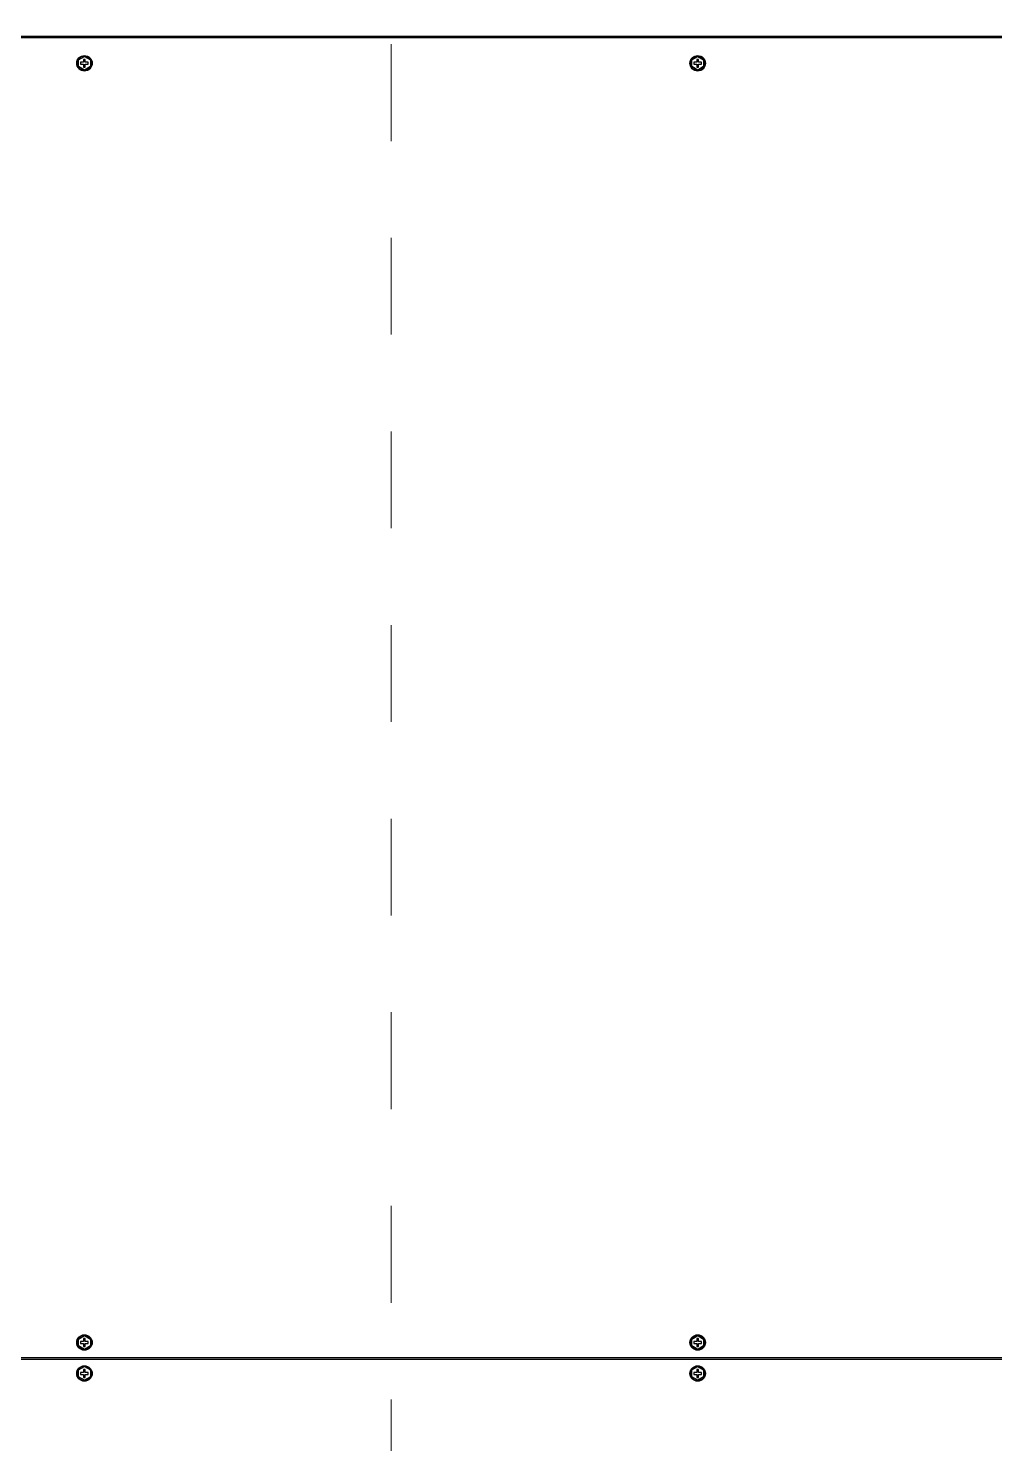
# Model space of a CAD drawing. Extents: x 61367 to 140945, y -1257 to 25588.
# Drawn here: x 82482 to 83231, y 19341 to 20437 of the extents above; entities that cross this region are included whole.
import ezdxf

# ---------------------------------------------------------------- set-up
doc = ezdxf.new("R2010")
doc.units = 0
doc.header["$MEASUREMENT"] = 0
doc.linetypes.add('EB_DASH', pattern=[6, 3, -3])
doc.layers.get('0').update_dxf_attribs({"linetype": 'CONTINUOUS'})
for name, color, linetype in [('2401-00300-M6-16HWMC_0', 7, 'CONTINUOUS'), ('4212-73754_1_0', 7, 'CONTINUOUS'), ('4212-73755_1_0', 7, 'CONTINUOUS'), ('4212-98011_2_2_0', 7, 'CONTINUOUS')]:
    doc.layers.add(name, color=color, linetype=linetype)
doc.layers.add('THICK', color=7, linetype='CONTINUOUS', lineweight=0)

# ---------------------------------------------------------------- blocks, each defined once
blk = doc.blocks.new('RYTYHTR')
at = {"layer": '2401-00300-M6-16HWMC_0', "color": 7, "linetype": 'Continuous'}
for p, q in [((-35327, -67530.5), (-35322.4, -67527.8)), ((-35327, -67535.8), (-35327, -67530.5)), ((-35325.4, -67528.7), (-35324.9, -67529.2)), ((-35325.4, -67532.4), (-35325.4, -67533.9)), ((-35323.2, -67532.4), (-35325.4, -67532.4)), ((-35324, -67528.7), (-35324.5, -67528.2)), ((-35323.2, -67530.2), (-35323.2, -67532.4)), ((-35321.7, -67530.2), (-35323.2, -67530.2)), ((-35322.4, -67527.8), (-35317.8, -67530.5)), ((-35321.7, -67532.4), (-35321.7, -67530.2)), ((-35319.4, -67532.4), (-35321.7, -67532.4)), ((-35319.4, -67533.9), (-35319.4, -67532.4)), ((-35317.8, -67530.5), (-35317.8, -67535.8)), ((-34852, -67530.5), (-34847.4, -67527.8)), ((-34852, -67535.8), (-34852, -67530.5)), ((-34850.4, -67528.7), (-34849.9, -67529.2)), ((-34850.4, -67532.4), (-34850.4, -67533.9)), ((-34848.2, -67532.4), (-34850.4, -67532.4)), ((-34849, -67528.7), (-34849.5, -67528.2)), ((-34848.2, -67530.2), (-34848.2, -67532.4)), ((-34846.7, -67530.2), (-34848.2, -67530.2)), ((-34847.4, -67527.8), (-34842.8, -67530.5)), ((-34846.7, -67532.4), (-34846.7, -67530.2)), ((-34844.4, -67532.4), (-34846.7, -67532.4)), ((-34844.4, -67533.9), (-34844.4, -67532.4)), ((-34842.8, -67530.5), (-34842.8, -67535.8)), ((-35322.4, -67538.5), (-35327, -67535.8)), ((-35325.4, -67533.9), (-35323.2, -67533.9)), ((-35323.2, -67533.9), (-35323.2, -67536.2)), ((-35323.2, -67536.2), (-35321.7, -67536.2)), ((-35317.8, -67535.8), (-35322.4, -67538.5)), ((-35321.7, -67536.2), (-35321.7, -67533.9)), ((-35321.7, -67533.9), (-35319.4, -67533.9)), ((-34847.4, -67538.5), (-34852, -67535.8)), ((-34850.4, -67533.9), (-34848.2, -67533.9)), ((-34848.2, -67533.9), (-34848.2, -67536.2)), ((-34848.2, -67536.2), (-34846.7, -67536.2)), ((-34842.8, -67535.8), (-34847.4, -67538.5)), ((-34846.7, -67536.2), (-34846.7, -67533.9)), ((-34846.7, -67533.9), (-34844.4, -67533.9)), ((-35327, -68521.5), (-35322.4, -68518.8)), ((-35325.4, -68519.7), (-35324.9, -68520.2)), ((-35324, -68519.7), (-35324.5, -68519.2)), ((-35322.4, -68518.8), (-35317.8, -68521.5)), ((-34852, -68521.5), (-34847.4, -68518.8)), ((-34850.4, -68519.7), (-34849.9, -68520.2)), ((-34849, -68519.7), (-34849.5, -68519.2)), ((-34847.4, -68518.8), (-34842.8, -68521.5)), ((-35327, -68526.8), (-35327, -68521.5)), ((-35322.4, -68529.5), (-35327, -68526.8)), ((-35325.4, -68523.4), (-35325.4, -68524.9)), ((-35323.2, -68523.4), (-35325.4, -68523.4)), ((-35325.4, -68524.9), (-35323.2, -68524.9)), ((-35323.2, -68521.2), (-35323.2, -68523.4)), ((-35321.7, -68521.2), (-35323.2, -68521.2)), ((-35323.2, -68524.9), (-35323.2, -68527.2)), ((-35323.2, -68527.2), (-35321.7, -68527.2)), ((-35317.8, -68526.8), (-35322.4, -68529.5)), ((-35321.7, -68523.4), (-35321.7, -68521.2)), ((-35319.4, -68523.4), (-35321.7, -68523.4)), ((-35321.7, -68527.2), (-35321.7, -68524.9)), ((-35321.7, -68524.9), (-35319.4, -68524.9)), ((-35319.4, -68524.9), (-35319.4, -68523.4)), ((-35317.8, -68521.5), (-35317.8, -68526.8)), ((-34852, -68526.8), (-34852, -68521.5)), ((-34847.4, -68529.5), (-34852, -68526.8)), ((-34848.2, -68523.4), (-34850.4, -68523.4)), ((-34850.4, -68523.4), (-34850.4, -68524.9)), ((-34850.4, -68524.9), (-34848.2, -68524.9)), ((-34846.7, -68521.2), (-34848.2, -68521.2)), ((-34848.2, -68521.2), (-34848.2, -68523.4)), ((-34848.2, -68524.9), (-34848.2, -68527.2)), ((-34848.2, -68527.2), (-34846.7, -68527.2)), ((-34842.8, -68526.8), (-34847.4, -68529.5)), ((-34846.7, -68523.4), (-34846.7, -68521.2)), ((-34844.4, -68523.4), (-34846.7, -68523.4)), ((-34846.7, -68524.9), (-34844.4, -68524.9)), ((-34846.7, -68527.2), (-34846.7, -68524.9)), ((-34844.4, -68524.9), (-34844.4, -68523.4)), ((-34842.8, -68521.5), (-34842.8, -68526.8)), ((-35327, -68545.5), (-35322.4, -68542.8)), ((-35327, -68550.8), (-35327, -68545.5)), ((-35322.4, -68553.5), (-35327, -68550.8)), ((-35325.4, -68543.7), (-35324.9, -68544.2)), ((-35325.4, -68547.4), (-35325.4, -68548.9)), ((-35323.2, -68547.4), (-35325.4, -68547.4)), ((-35325.4, -68548.9), (-35323.2, -68548.9)), ((-35324, -68543.7), (-35324.5, -68543.2)), ((-35323.2, -68545.2), (-35323.2, -68547.4)), ((-35321.7, -68545.2), (-35323.2, -68545.2)), ((-35323.2, -68548.9), (-35323.2, -68551.2)), ((-35323.2, -68551.2), (-35321.7, -68551.2)), ((-35322.4, -68542.8), (-35317.8, -68545.5)), ((-35317.8, -68550.8), (-35322.4, -68553.5)), ((-35321.7, -68547.4), (-35321.7, -68545.2)), ((-35319.4, -68547.4), (-35321.7, -68547.4)), ((-35321.7, -68551.2), (-35321.7, -68548.9)), ((-35321.7, -68548.9), (-35319.4, -68548.9)), ((-35319.4, -68548.9), (-35319.4, -68547.4)), ((-35317.8, -68545.5), (-35317.8, -68550.8)), ((-34852, -68545.5), (-34847.4, -68542.8)), ((-34852, -68550.8), (-34852, -68545.5)), ((-34847.4, -68553.5), (-34852, -68550.8)), ((-34850.4, -68543.7), (-34849.9, -68544.2)), ((-34848.2, -68547.4), (-34850.4, -68547.4)), ((-34850.4, -68547.4), (-34850.4, -68548.9)), ((-34850.4, -68548.9), (-34848.2, -68548.9)), ((-34849, -68543.7), (-34849.5, -68543.2)), ((-34846.7, -68545.2), (-34848.2, -68545.2)), ((-34848.2, -68545.2), (-34848.2, -68547.4)), ((-34848.2, -68548.9), (-34848.2, -68551.2)), ((-34848.2, -68551.2), (-34846.7, -68551.2)), ((-34847.4, -68542.8), (-34842.8, -68545.5)), ((-34842.8, -68550.8), (-34847.4, -68553.5)), ((-34846.7, -68547.4), (-34846.7, -68545.2)), ((-34844.4, -68547.4), (-34846.7, -68547.4)), ((-34846.7, -68548.9), (-34844.4, -68548.9)), ((-34846.7, -68551.2), (-34846.7, -68548.9)), ((-34844.4, -68548.9), (-34844.4, -68547.4)), ((-34842.8, -68545.5), (-34842.8, -68550.8))]:
    blk.add_line(p, q, dxfattribs=at)
for centre in [(-35322.4, -67533.2), (-34847.4, -67533.2), (-35322.4, -68524.2), (-34847.4, -68524.2), (-35322.4, -68548.2), (-34847.4, -68548.2)]:
    blk.add_circle(centre, 6, dxfattribs=at)
for centre in [(-35322.4, -67533.2), (-34847.4, -67533.2), (-35322.4, -68524.2), (-34847.4, -68524.2), (-35322.4, -68548.2), (-34847.4, -68548.2)]:
    blk.add_arc(centre, 5.38, 124.1123, 112.9799, dxfattribs=at)
at = {"layer": '4212-73754_1_0', "color": 7, "linetype": 'Continuous'}
for p, q in [((-35910.4, -67513.2), (-34259.4, -67513.2)), ((-35910.4, -68535.7), (-34259.4, -68535.7))]:
    blk.add_line(p, q, dxfattribs=at)
at = {"layer": '4212-73755_1_0', "color": 7, "linetype": 'Continuous'}
blk.add_line((-35910.4, -68537.2), (-34259.4, -68537.2), dxfattribs=at)
at = {"layer": '4212-98011_2_2_0', "color": 7, "linetype": 'Continuous'}
blk.add_line((-35909.9, -67512.1), (-34259.9, -67512.1), dxfattribs=at)

msp = doc.modelspace()

# ---------------------------------------------------------------- linework, layer by layer
at = {"layer": 'THICK', "color": 1, "linetype": 'EB_DASH', "ltscale": 25}
msp.add_line((82763.043, 20724.853), (82763.043, 17638.922), dxfattribs=at)

# ---------------------------------------------------------------- block references
at = {"lineweight": -3}
msp.add_blockref('RYTYHTR', (117847.947, 87943.251), dxfattribs=at)

doc.saveas('drawing.dxf')
